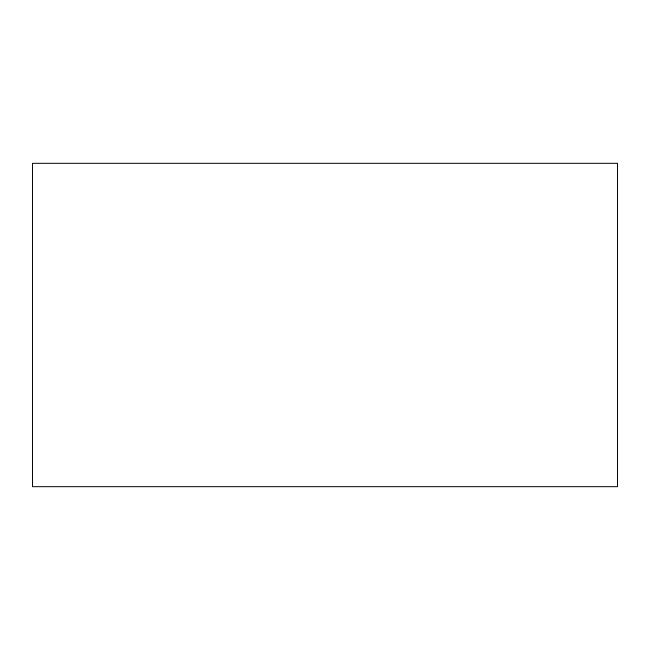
<?xml version="1.0" encoding="UTF-8"?>
<svg xmlns="http://www.w3.org/2000/svg" width="650" height="650" viewBox="0 0 650 650"><rect width="100%" height="100%" fill="white"/><g stroke="black" fill="none" stroke-linecap="round" stroke-linejoin="round"><path stroke-width="0.97" d="M617.5 163.321L32.5 163.321L32.5 486.679L617.5 486.679L617.5 163.321"/></g></svg>
